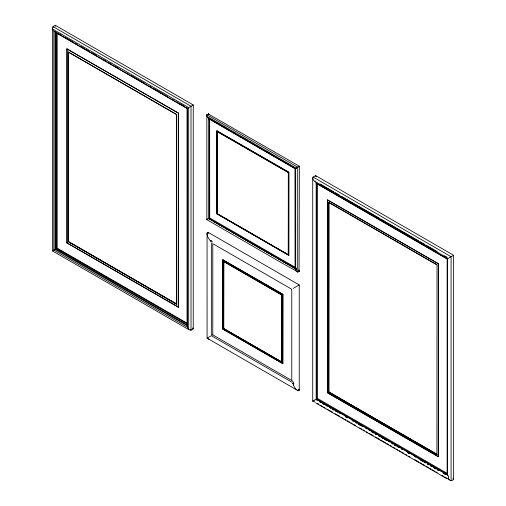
<?xml version="1.0" encoding="UTF-8"?>
<svg xmlns="http://www.w3.org/2000/svg" width="506" height="506" viewBox="0 0 506 506"><rect width="100%" height="100%" fill="white"/><g stroke="black" fill="none" stroke-linecap="round" stroke-linejoin="round"><path stroke-width="0.76" d="M312.714 401.214L312.714 178.087L313.106 177.068L315.624 175.614L453.604 255.277L453.604 479.195C451.485 482.553 447.981 479.846 448.202 477.095M312.714 178.087L313.303 179.997L314.738 181.344M447.721 475.425L447.342 474.944L447.342 258.895L316.174 183.166L316.193 399.202L314.846 399.987M295.795 269.673C295.624 271.463 298.116 273.05 299.356 270.906L298.818 270.027M208.725 118.36C208.984 117.62 203.722 115.602 208.491 114.002L208.87 114.628M187.353 326.8L188.675 329.564L191.015 330.171L193.254 328.881L193.254 104.963L55.274 25.3L53.035 26.59L52.396 28.924L52.396 250.881L188.675 329.564L188.675 107.607L52.396 28.924L53.819 31.391L53.819 250.059L187.252 327.097L187.252 108.429L193.254 104.963M315.953 182.596L316.155 183.153M206.6 219.547L207.245 219.161M207.991 218.877L208.674 218.516M66.893 48.905L178.466 113.135L178.302 307.199L66.893 242.88L66.893 48.905L178.466 113.135M68.512 52.105L68.418 241.628L176.657 304.017L176.657 114.546L68.512 52.105L68.512 241.577L176.657 304.017M176.562 114.596L176.562 304.283L68.234 241.735L68.234 52.055L176.657 114.546M206.827 115.279L207.106 114.558M208.213 113.92L299.356 166.221L299.084 271.311M216.903 130.864L288.85 172.287L288.755 255.309L216.903 213.829L216.903 130.864L288.85 172.287M217.087 131.484L288.426 172.533L288.306 254.841L217.087 213.722L217.087 131.484L288.426 172.533M52.396 250.881L54.129 249.882M54.743 249.528L55.249 249.237M55.635 249.009L56.039 248.781M56.444 248.541L57.14 248.142L187.663 323.498M66.893 242.88L178.466 307.104M206.827 115.608L206.827 219.642L207.106 219.484M208.693 218.567L296.288 269.375M216.903 213.829L217.207 131.415M208.864 118.739L295.232 168.606L295.232 268.313L208.864 218.472L208.864 118.758L295.125 168.662L295.877 168.232M296.219 168.03L296.592 167.821M297.509 167.29L297.977 167.018M298.989 166.436L299.356 166.221M207.087 232.943L208.137 232.336L299.248 284.935L299.248 390.145L298.198 390.752M453.604 255.277L447.177 258.983L447.177 474.293L316.655 398.937L316.655 183.627L317.49 183.147L317.49 398.456L447.329 473.42M222.817 259.799L282.924 294.365L282.797 363.7L222.817 329.064L222.817 259.799L282.924 294.365M327.572 199.965L438.487 263.809L438.322 456.766L327.572 392.827L327.572 199.965L438.487 263.809M223.753 261.488L223.639 328.59L281.81 362.043L281.81 295.004L223.753 261.488L223.753 328.527L281.81 362.043M437.013 264.859L328.584 202.362L328.584 392.049L436.918 454.597L437.013 264.859L328.862 202.419L328.773 391.941L437.013 454.325L328.773 391.941M292.987 166.797L295.675 168.346L295.675 267.604L295.125 267.921L208.864 218.447M284.498 264.486L297.977 271.95M210.781 336.016L207.087 338.147L207.062 233.007L207.466 236.289L209.642 240.078L210.781 240.932M212.45 335.054L212.779 334.864L212.779 243.588M222.817 329.064L282.924 363.631M281.697 295.074L281.697 362.239L223.525 328.653L223.525 261.488L281.81 295.004M293.29 288.376L299.248 284.935M312.746 401.195L314.738 400.044M316.655 398.937L317.49 398.456M327.572 392.827L438.487 456.671M295.852 168.371L299.356 166.461L298.818 166.721M295.649 168.409L295.82 168.321M207.909 218.927L206.676 219.541M295.675 168.346L296.288 168.055M208.491 218.567L208.946 218.345M209.105 218.269L209.718 217.978L295.675 267.604M295.883 269.622L296.023 269.065L295.485 268.623M54.129 31.454L187.252 108.429M187.467 325.794L55.053 249.35L55.053 31.631L55.375 31.821M209.414 339.52L207.062 338.16L298.129 390.74L295.485 388.747M206.827 114.717L297.699 167.176L297.699 272.108M295.2 167.6L209.029 117.594M210.388 119.106L212.4 120.27M213.747 121.048L215.088 121.826M216.435 122.597L225.164 127.638M227.175 128.802L228.522 129.58M233.222 132.294L235.233 133.457M239.939 136.171L241.28 136.943M242.621 137.721L247.32 140.434M250.008 141.984L252.026 143.147M253.367 143.925L254.708 144.697M256.055 145.475L258.066 146.639M259.414 147.41L261.425 148.574M265.454 150.902L268.142 152.451M268.812 152.837L274.182 155.943M276.2 157.107L277.541 157.878M279.559 159.042L280.9 159.82M282.24 160.592L284.929 162.148M285.599 162.534L286.946 163.305M288.287 164.083L290.305 165.247M379.247 218.118L341.177 196.138M380.607 218.902L385.37 221.653M386.729 222.438L418.715 240.888M420.075 241.672L424.844 244.423M426.204 245.208L437.089 251.488M444.578 255.808L447.298 257.377M316.212 182.192L446.735 257.548M58.5 33.624L61.536 35.376M65.609 37.729L67.652 38.905M69.012 39.689L70.372 40.474M70.732 40.689L73.452 42.257M75.128 43.225L76.488 44.009M81.245 46.754L84.331 48.538M85.691 49.322L87.051 50.107M87.367 50.29L88.727 51.074M91.807 52.852L93.167 53.636M93.484 53.819L96.203 55.388M104.046 59.917L105.406 60.701M108.442 62.453L109.802 63.237M110.163 63.452L111.522 64.237M114.558 65.989L115.918 66.773M116.279 66.982L118.638 68.342M126.791 73.054L128.151 73.838M131.237 75.615L132.597 76.4M132.914 76.583L136.993 78.936M137.354 79.151L138.714 79.935M140.073 80.72L143.109 82.472M143.47 82.68L144.83 83.465M149.593 86.21L150.952 87M153.988 88.752L155.342 89.537M155.709 89.745L159.788 92.098M160.105 92.282L161.465 93.066M161.825 93.275L164.184 94.635M166.221 95.817L167.581 96.602M172.337 99.347L173.697 100.131M176.784 101.915L178.144 102.699M179.504 103.483L182.54 105.235M182.9 105.444L184.26 106.228M186.619 107.588L186.942 107.778M56.444 32.979L187.176 108.474L187.195 324.03M316.655 183.627L447.177 258.983M217.207 213.652L288.426 254.771M288.85 255.252L217.004 213.766L217.004 130.807M213.374 221.362L220.856 225.682M222.216 226.467L223.576 227.251M225.613 228.434L229.692 230.787M231.735 231.963L233.778 233.146M235.138 233.93L237.175 235.107M238.535 235.891L259.622 248.066M261.659 249.243L269.141 253.563M271.178 254.739L272.544 255.524M277.301 258.275L278.661 259.059M282.74 261.412L285.466 262.987M294.985 268.484L296.345 269.268M298.742 270.792L299.356 271.146L298.818 270.21M206.827 219.642L283.828 264.1M213.431 244.031L291.57 289.147M212.779 334.864L292.443 380.854M211.344 335.693L291.779 382.131M292.55 382.998L293.91 383.782M292.689 383.276L293.676 383.845M187.176 323.783L56.653 248.421L56.653 33.118M187.353 325.054L55.831 248.895L55.635 32.327M316.193 399.202L447.342 474.919M319.9 401.783L321.266 402.574M322.626 403.358L324.669 404.541M326.035 405.325L327.395 406.116M329.444 407.292L330.804 408.083M332.17 408.867L334.213 410.05M335.573 410.834L337.616 412.017M338.982 412.801L340.342 413.592M345.117 416.343L347.16 417.526M358.748 424.211L360.791 425.394M365.56 428.146L366.92 428.936M368.969 430.113L370.329 430.903M371.695 431.688L373.738 432.87M375.098 433.655L376.464 434.445M378.507 435.622L379.873 436.412M381.233 437.197L383.276 438.379M384.642 439.164L386.685 440.346M388.051 441.131L389.411 441.915M394.18 444.673L396.223 445.849M407.811 452.541L409.854 453.724M414.629 456.475L415.989 457.26M418.032 458.442L419.398 459.227M420.758 460.017L422.801 461.194M424.167 461.984L425.527 462.769M427.576 463.951L428.936 464.736M430.302 465.526L432.345 466.703M433.705 467.493L435.755 468.67M437.114 469.46L438.481 470.245M443.25 473.002L445.293 474.179M192.786 328.615L193.254 328.881L192.716 327.951M298.534 389.728L299.248 390.145M316.674 400.138L317.256 400.474M319.716 401.89L321.076 402.681M322.246 403.358L324.485 404.648M325.845 405.432L327.211 406.223M329.254 407.4L330.62 408.19M331.98 408.974L334.023 410.157M335.389 410.942L337.432 412.124M345.364 416.704L347.401 417.88M352.163 420.625L353.523 421.409M355.56 422.586L356.92 423.377M358.28 424.161L360.316 425.337M361.676 426.122L363.036 426.906M371.505 431.795L373.548 432.978M374.914 433.762L376.274 434.553M378.324 435.729L379.683 436.52M381.05 437.304L383.093 438.487M384.452 439.271L386.831 440.644M391.587 443.389L392.947 444.173M394.307 444.957L396.35 446.14M397.703 446.924L399.063 447.709M401.106 448.885L402.466 449.67M407.627 452.649L409.265 453.591M420.575 460.125L422.618 461.301M423.984 462.092L425.344 462.876M427.387 464.059L428.753 464.843M430.113 465.634L432.156 466.81M433.737 467.721L435.774 468.904M437.133 469.688L438.493 470.472M443.256 473.218L445.293 474.394M453.142 478.929L453.604 479.195L453.022 478.189M190.085 329.634L191.015 330.171L191.015 106.254L53.035 26.59L53.035 27.666M313.106 400.986L314.504 401.796M314.972 402.061L315.44 402.333M317.515 403.535L318.875 404.319M320.918 405.496L322.278 406.28M323.638 407.064L324.997 407.849M327.034 409.025L328.394 409.809M329.754 410.6L332.474 412.169M335.193 413.737L339.95 416.482M341.31 417.267L343.346 418.449M344.706 419.234L346.066 420.018M347.426 420.802L349.469 421.979M350.829 422.763L352.189 423.547M353.549 424.332L355.585 425.514M359.665 427.867L361.701 429.044M363.061 429.828L364.421 430.612M366.464 431.789L367.824 432.573M369.184 433.364L373.264 435.717M375.3 436.893L379.38 439.246M380.74 440.03L385.496 442.782M386.856 443.566L388.893 444.742M390.252 445.527L391.612 446.311M392.972 447.095L395.015 448.272M396.375 449.062L397.735 449.847M399.095 450.631L401.132 451.807M402.491 452.592L403.851 453.376M405.211 454.16L406.571 454.945M408.608 456.127L409.968 456.912M414.73 459.657L418.804 462.01M420.163 462.794L422.206 463.977M422.883 464.369L424.926 465.545M426.286 466.33L428.323 467.506M429.683 468.29L431.042 469.075M432.402 469.859L434.439 471.042M435.799 471.826L437.159 472.61M441.921 475.355L443.281 476.14M444.641 476.924L449.689 479.84M450.625 480.377L451.086 480.649L451.086 256.732L313.106 177.068L313.106 177.606M316.155 403.193L446.678 478.549M320.165 183.982L333.72 191.825M335.08 192.609L339.823 195.354M209.642 118.594L209.718 217.978L209.168 218.295L209.168 119.036L209.68 118.657M295.902 267.978L296.288 268.61M316.206 176.619L315.624 175.614L315.624 176.151M209.029 114.698L208.491 113.761L208.491 114.324M295.865 267.94L296.263 268.623M208.251 232.399L208.712 233.203M298.787 389.215L299.248 390.012M211.47 240.609L211.761 241.109M211.812 241.198L212.349 242.121M292.715 381.322L293.727 383.08M293.29 384.971L295.441 388.697M55.812 26.236L55.274 25.3L55.274 25.838M295.232 268.313L295.125 168.662M293.126 383.561L293.271 384.902M438.322 263.904L438.322 456.766M328.862 202.419L328.862 391.891M327.736 199.87L327.736 392.732M291.766 289.483L291.766 379.715M288.755 172.344L288.755 255.309M288.306 172.603L288.306 254.841M282.797 294.435L282.797 363.7M222.937 259.73L222.937 328.995M211.344 242.81L211.344 335.035M210.806 240.236L210.806 241.805M208.611 117.31L208.611 118.878M208.491 117.12L208.491 118.948M208.137 232.336L208.137 233.158M178.302 113.23L178.302 307.199M67.058 48.81L67.058 242.785M57.14 32.833L57.14 248.142M296.592 271.69A2.207 1.803 60 0 1 296.2 271.21M295.789 270.021A1.486 1.214 60 0 1 295.795 269.768M206.859 116.462A2.207 1.803 60 0 1 206.631 115.88M207.909 117.531A1.486 1.214 60 0 1 207.681 117.411M314.814 181.256A0.854 0.696 60 0 1 315.864 182.521M447.74 475.532A0.854 0.696 60 0 1 448.556 476.222M448.531 476.816A0.854 0.696 60 0 1 448.31 477.076"/></g></svg>
